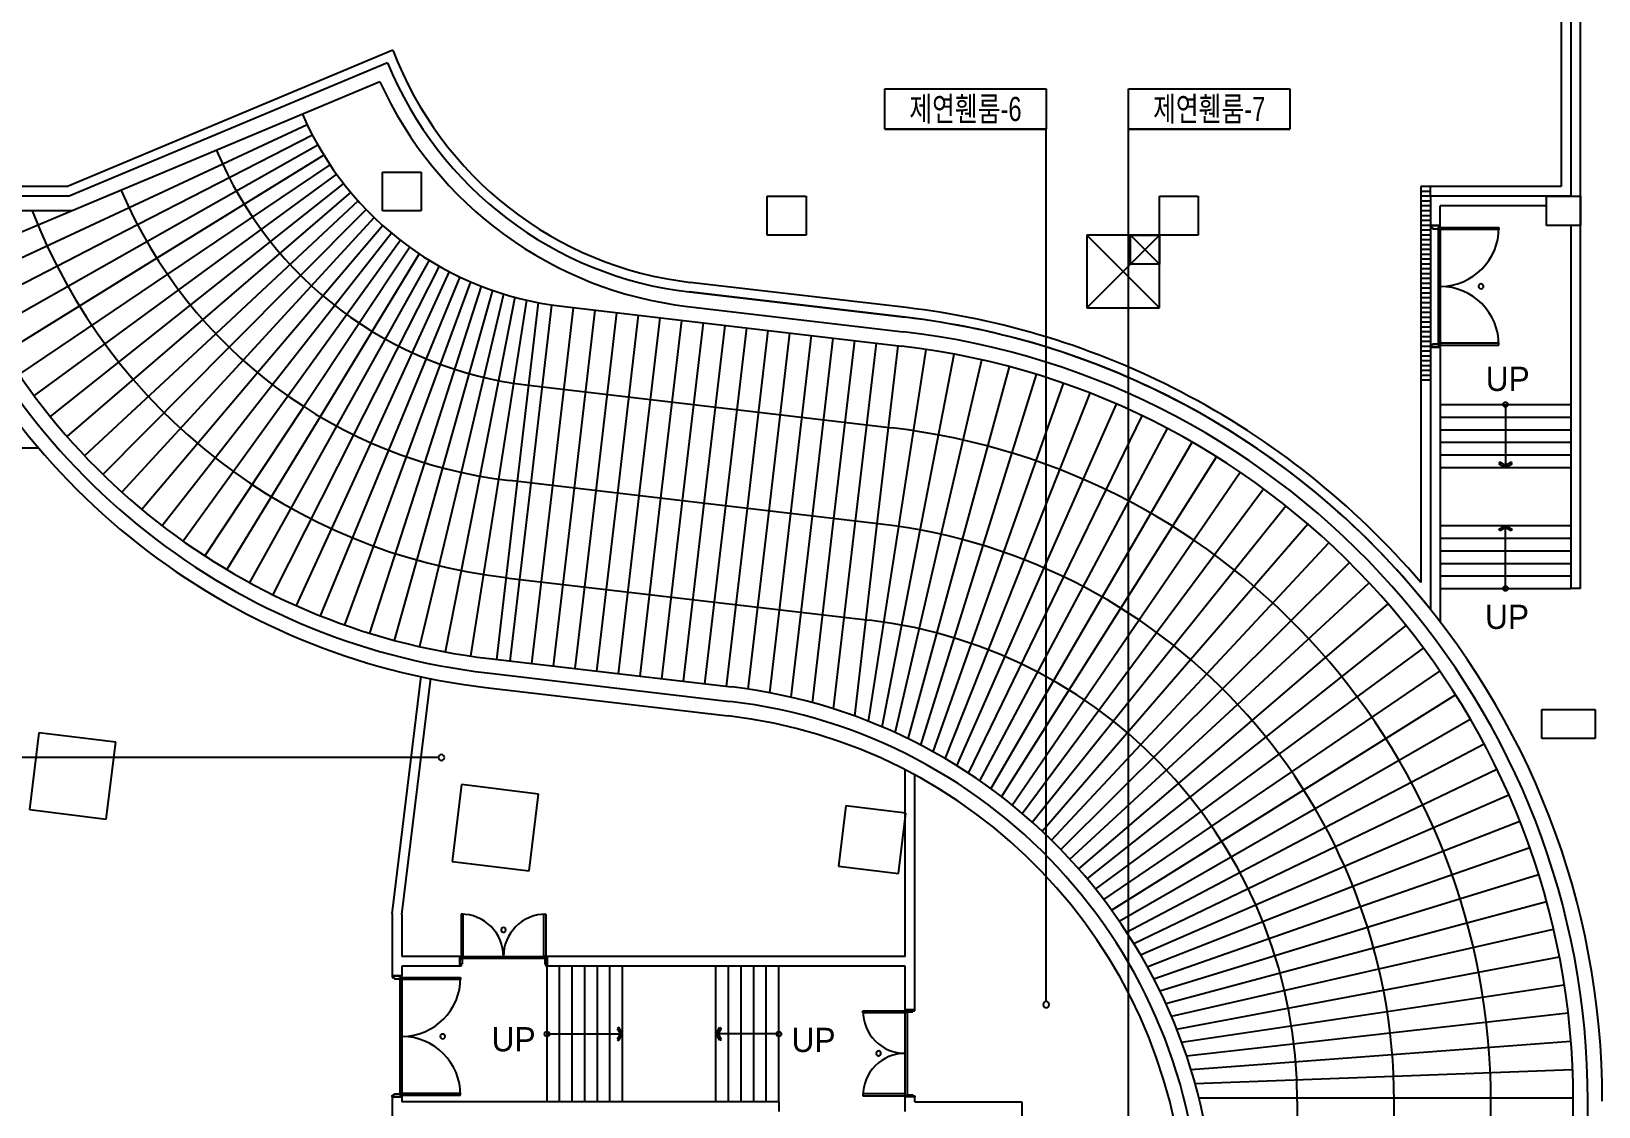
# Model space of a CAD drawing. Header units: millimetres. Extents: x -7718 to 421089, y 87466 to 341395.
# Drawn here: x 99750 to 132127, y 194709 to 216916 of the extents above; entities that cross this region are included whole.
import ezdxf
from ezdxf.enums import TextEntityAlignment as Align

# ---------------------------------------------------------------- set-up
doc = ezdxf.new("R2010")
doc.units = ezdxf.units.MM
doc.header["$LTSCALE"] = 200
doc.header["$MEASUREMENT"] = 0
for name, color, linetype in [('e-plan', 9, 'CONTINUOUS'), ('e-room-box', 7, 'CONTINUOUS'), ('e-text', 6, 'CONTINUOUS')]:
    doc.layers.add(name, color=color, linetype=linetype)
doc.styles.add('kiahn', font='HY울릉도L.TTF')
doc.styles.add('돋움', font='Dotum.ttf')

msp = doc.modelspace()

# ---------------------------------------------------------------- linework, layer by layer
at = {"layer": 'e-plan'}
for p, q in [((131753, 205409), (131753, 234109)), ((131553, 223509), (131553, 213509)), ((131553, 223509), (131553, 213509)), ((131353, 223309), (131353, 213709)), ((107220, 216529), (100494, 213709)), ((107109, 216266), (100534, 213509)), ((107109, 216266), (100534, 213509)), ((106951, 215874), (100594, 213209)), ((105448, 214987), (101769, 213271)), ((105555, 214774), (101946, 212917)), ((105669, 214566), (102138, 212570)), ((105791, 214362), (102343, 212230)), ((105919, 214162), (102561, 211900)), ((100494, 213709), (93793, 213709)), ((106055, 213967), (102792, 211578)), ((106198, 213777), (103035, 211266)), ((131353, 213709), (128453, 213709)), ((128453, 213709), (128453, 205533)), ((128653, 213509), (128653, 213709)), ((100534, 213509), (93213, 213509)), ((100534, 213509), (93486, 213509)), ((106347, 213592), (103291, 210964)), ((106503, 213413), (103558, 210672)), ((128653, 213609), (128453, 213609)), ((128653, 213509), (128453, 213509)), ((128653, 213409), (128453, 213409)), ((128653, 213509), (128653, 212909)), ((131053, 213509), (128653, 213509)), ((131553, 213509), (128653, 213509)), ((128653, 213509), (128653, 204976)), ((100594, 213209), (97495, 213209)), ((100594, 213209), (98193, 212202)), ((101769, 213271), (98415, 211708)), ((106665, 213239), (103836, 210391)), ((106833, 213070), (104125, 210122)), ((128653, 213309), (128453, 213309)), ((128653, 213209), (128453, 213209)), ((128653, 213109), (128453, 213109)), ((131053, 213309), (128853, 213309)), ((128853, 212909), (128853, 213309)), ((101946, 212917), (98657, 211223)), ((107008, 212908), (104424, 209864)), ((107188, 212751), (104733, 209619)), ((128653, 213009), (128453, 213009)), ((128653, 212909), (128453, 212909)), ((128653, 212809), (128453, 212809)), ((128853, 212909), (128653, 212909)), ((128853, 212899), (128653, 212899)), ((128653, 212899), (128653, 212864)), ((128653, 212864), (128693, 212864)), ((128693, 212864), (128693, 212836)), ((128693, 212836), (128813, 212836)), ((128813, 212864), (128813, 210433)), ((128813, 212836), (128813, 212864)), ((128813, 212864), (128853, 212864)), ((128853, 212864), (128853, 212899)), ((128853, 212864), (128853, 210433)), ((128853, 212824), (128853, 212864)), ((128853, 212864), (130068, 212864)), ((130068, 212824), (128853, 212824)), ((130068, 212864), (130068, 212824)), ((131553, 212909), (131553, 205409)), ((102138, 212570), (98917, 210749)), ((107375, 212601), (105052, 209386)), ((107566, 212458), (105379, 209165)), ((123053, 211209), (121553, 212709)), ((121553, 211209), (123053, 212709)), ((123053, 212709), (121553, 212709)), ((121553, 212709), (121553, 211209)), ((122453, 212109), (123053, 212709)), ((123053, 212109), (122453, 212709)), ((122453, 212709), (123053, 212709)), ((122453, 212109), (122453, 212709)), ((123053, 212709), (123053, 212109)), ((123053, 211209), (123053, 212709)), ((128653, 212709), (128453, 212709)), ((128653, 212609), (128453, 212609)), ((128653, 212509), (128453, 212509)), ((128653, 212409), (128453, 212409)), ((102343, 212230), (99195, 210285)), ((107763, 212321), (105714, 208958)), ((107965, 212191), (106057, 208765)), ((123053, 212109), (122453, 212109)), ((128653, 212309), (128453, 212309)), ((128653, 212209), (128453, 212209)), ((128653, 212109), (128453, 212109)), ((102561, 211900), (99492, 209832)), ((108172, 212068), (106407, 208585)), ((108384, 211953), (106764, 208419)), ((108600, 211845), (107127, 208268)), ((128653, 212009), (128453, 212009)), ((128653, 211909), (128453, 211909)), ((128653, 211809), (128453, 211809)), ((102792, 211578), (99806, 209392)), ((108821, 211745), (107496, 208131)), ((109045, 211652), (107869, 208008)), ((113340, 211533), (117799, 211011)), ((117799, 211011), (113340, 211533)), ((117822, 211210), (113363, 211732)), ((128653, 211709), (128453, 211709)), ((128653, 211609), (128453, 211609)), ((128653, 211509), (128453, 211509)), ((103035, 211266), (100138, 208965)), ((109741, 211423), (109012, 207731)), ((109979, 211364), (109399, 207668)), ((110220, 211313), (109787, 207620)), ((110074, 207586), (110505, 211264)), ((110521, 207534), (110951, 211209)), ((110706, 211237), (117728, 210415)), ((110968, 207482), (111398, 211156)), ((111415, 207429), (111845, 211104)), ((113305, 211235), (117763, 210713)), ((113305, 211235), (117763, 210713)), ((121553, 211209), (123053, 211209)), ((128653, 211409), (128453, 211409)), ((128653, 211309), (128453, 211309)), ((128653, 211209), (128453, 211209)), ((128653, 211109), (128453, 211109)), ((103291, 210964), (100485, 208551)), ((111862, 207377), (112292, 211052)), ((112309, 207324), (112739, 210999)), ((112756, 207272), (113186, 210947)), ((113202, 207220), (113633, 210895)), ((113649, 207167), (114080, 210842)), ((114096, 207115), (114527, 210790)), ((128653, 211009), (128453, 211009)), ((128653, 210909), (128453, 210909)), ((128653, 210809), (128453, 210809)), ((103558, 210672), (100849, 208151)), ((114543, 207063), (114974, 210738)), ((114990, 207010), (115421, 210685)), ((115437, 206958), (115868, 210633)), ((115884, 206906), (116315, 210581)), ((116331, 206853), (116762, 210528)), ((116778, 206801), (117208, 210476)), ((128653, 210709), (128453, 210709)), ((128653, 210609), (128453, 210609)), ((128653, 210509), (128453, 210509)), ((128693, 210461), (128813, 210461)), ((128693, 210433), (128693, 210461)), ((128813, 210461), (128813, 210433)), ((128853, 210473), (128853, 210433)), ((130068, 210473), (128853, 210473)), ((130068, 210433), (130068, 210473)), ((103836, 210391), (101228, 207766)), ((117225, 206749), (117655, 210424)), ((117669, 206691), (118236, 210347)), ((118110, 206617), (118813, 210250)), ((128653, 210409), (128453, 210409)), ((128653, 210309), (128453, 210309)), ((128653, 210209), (128453, 210209)), ((128653, 210399), (128653, 210433)), ((128653, 210433), (128693, 210433)), ((128853, 210399), (128653, 210399)), ((128653, 210389), (128653, 204976)), ((128853, 210389), (128653, 210389)), ((128813, 210433), (128853, 210433)), ((128853, 210433), (128853, 210399)), ((128853, 210433), (130068, 210433)), ((128853, 210389), (128853, 204720)), ((104125, 210122), (101622, 207397)), ((104424, 209864), (102030, 207043)), ((118548, 206526), (119386, 210130)), ((118983, 206419), (119955, 209990)), ((119413, 206296), (120517, 209828)), ((128653, 210109), (128453, 210109)), ((128653, 210009), (128453, 210009)), ((128653, 209909), (128453, 209909)), ((128653, 209809), (128453, 209809)), ((104733, 209619), (102451, 206706)), ((110020, 209606), (117530, 208727)), ((119838, 206158), (121074, 209646)), ((128653, 209709), (128453, 209709)), ((105052, 209386), (102885, 206386)), ((105379, 209165), (103331, 206083)), ((120258, 206003), (121623, 209442)), ((120672, 205833), (122164, 209219)), ((128853, 209209), (131553, 209209)), ((130203, 209209), (130203, 207909)), ((105714, 208958), (103789, 205799)), ((121079, 205647), (122696, 208975)), ((128853, 208949), (131553, 208949)), ((106057, 208765), (104257, 205532)), ((106407, 208585), (104735, 205284)), ((121479, 205447), (123219, 208712)), ((128853, 208689), (131553, 208689)), ((99902, 208309), (90922, 208309)), ((106764, 208419), (105222, 205056)), ((107127, 208268), (105718, 204846)), ((121872, 205231), (123732, 208430)), ((128853, 208429), (131553, 208429)), ((107496, 208131), (106221, 204657)), ((107869, 208008), (106732, 204487)), ((122256, 205002), (124234, 208128)), ((128853, 208169), (131553, 208169)), ((128853, 207909), (131553, 207909)), ((128853, 207909), (131553, 207909)), ((130086, 208019), (130067, 207986)), ((130067, 207986), (130203, 207909)), ((130203, 207953), (130086, 208019)), ((130319, 208019), (130203, 207953)), ((130203, 207909), (130342, 207986)), ((130342, 207986), (130319, 208019)), ((109012, 207731), (108295, 204100)), ((109399, 207668), (108825, 204013)), ((109787, 207620), (109357, 203945)), ((109643, 203911), (110074, 207586)), ((122631, 204758), (124724, 207809)), ((110090, 203859), (110521, 207534)), ((110537, 203807), (110968, 207482)), ((110984, 203754), (111415, 207429)), ((111431, 203702), (111862, 207377)), ((111878, 203650), (112309, 207324)), ((112325, 203597), (112756, 207272)), ((112772, 203545), (113202, 207220)), ((122996, 204500), (125202, 207471)), ((113219, 203493), (113649, 207167)), ((113666, 203440), (114096, 207115)), ((114113, 203388), (114543, 207063)), ((114559, 203330), (114990, 207010)), ((115004, 203255), (115437, 206958)), ((115446, 203162), (115884, 206906)), ((123352, 204229), (125667, 207115)), ((115886, 203051), (116331, 206853)), ((116324, 202922), (116778, 206801)), ((116759, 202774), (117225, 206749)), ((117044, 202666), (117669, 206691)), ((117323, 202552), (118110, 206617)), ((123698, 203944), (126119, 206742)), ((128853, 206709), (131553, 206709)), ((130067, 206631), (130203, 206709)), ((130086, 206598), (130067, 206631)), ((130203, 206664), (130086, 206598)), ((130203, 205409), (130203, 206709)), ((130203, 206709), (130342, 206631)), ((130319, 206598), (130203, 206664)), ((130342, 206631), (130319, 206598)), ((117596, 202432), (118548, 206526)), ((117863, 202305), (118983, 206419)), ((118124, 202174), (119413, 206296)), ((124033, 203647), (126556, 206353)), ((128853, 206449), (131553, 206449)), ((118379, 202037), (119838, 206158)), ((118629, 201894), (120258, 206003)), ((124356, 203338), (126979, 205948)), ((128853, 206189), (131553, 206189)), ((128853, 205929), (131553, 205929)), ((109555, 205633), (117065, 204754)), ((118872, 201747), (120672, 205833)), ((119111, 201594), (121079, 205647)), ((128853, 205669), (131553, 205669)), ((119343, 201437), (121479, 205447)), ((124668, 203017), (127386, 205527)), ((128853, 205409), (131553, 205409)), ((131753, 205409), (131553, 205409)), ((119571, 201275), (121872, 205231)), ((119793, 201109), (122256, 205002)), ((124967, 202684), (127777, 205092)), ((120010, 200938), (122631, 204758)), ((125254, 202341), (128152, 204642)), ((120221, 200762), (122996, 204500)), ((120428, 200582), (123352, 204229)), ((125528, 201987), (128509, 204178)), ((109169, 203665), (114182, 203078)), ((109204, 203963), (114217, 203376)), ((120629, 200398), (123698, 203944)), ((125788, 201623), (128849, 203702)), ((107203, 198691), (107806, 203602)), ((107403, 198679), (108002, 203559)), ((109134, 203367), (114147, 202780)), ((120826, 200209), (124033, 203647)), ((121018, 200016), (124356, 203338)), ((121204, 199818), (124668, 203017)), ((126035, 201250), (129172, 203213)), ((126268, 200867), (129475, 202712)), ((99904, 202432), (99709, 200844)), ((101492, 202237), (99904, 202432)), ((121386, 199617), (124967, 202684)), ((101297, 200649), (101492, 202237)), ((121563, 199411), (125254, 202341)), ((126486, 200477), (129760, 202201)), ((121736, 199200), (125528, 201987)), ((117802, 197809), (117802, 201665)), ((118002, 196709), (118002, 201559)), ((121903, 198985), (125788, 201623)), ((126689, 200078), (130025, 201679)), ((108638, 201359), (108443, 199771)), ((110227, 201164), (108638, 201359)), ((110032, 199576), (110227, 201164)), ((122065, 198765), (126035, 201250)), ((126878, 199672), (130271, 201148)), ((99709, 200844), (101297, 200649)), ((122223, 198541), (126268, 200867)), ((122376, 198313), (126486, 200477)), ((127051, 199260), (130497, 200607)), ((108443, 199771), (110032, 199576)), ((122523, 198080), (126689, 200078)), ((127209, 198841), (130703, 200059)), ((122666, 197842), (126878, 199672)), ((127351, 198417), (130888, 199504)), ((122803, 197599), (127051, 199260)), ((122936, 197351), (127209, 198841)), ((127477, 197987), (131052, 198942)), ((107203, 198691), (107203, 197409)), ((107403, 198679), (107403, 197809)), ((108628, 198684), (108628, 197809)), ((108668, 198684), (108628, 198684)), ((108668, 197809), (108668, 198684)), ((110338, 197809), (110338, 198684)), ((110338, 198684), (110378, 198684)), ((110378, 198684), (110378, 197809)), ((123062, 197099), (127351, 198417)), ((127587, 197554), (131195, 198374)), ((123184, 196841), (127477, 197987)), ((108603, 197809), (107403, 197809)), ((108603, 197609), (107403, 197609)), ((107403, 197609), (107403, 197409)), ((108603, 197809), (108603, 197609)), ((108603, 197609), (108603, 197809)), ((108603, 197809), (108628, 197809)), ((108628, 197609), (108603, 197609)), ((108628, 197809), (110378, 197809)), ((108628, 197809), (108628, 197769)), ((108628, 197809), (108668, 197809)), ((108628, 197769), (108648, 197769)), ((108648, 197649), (108628, 197649)), ((108628, 197649), (108628, 197609)), ((110358, 197769), (108648, 197769)), ((108648, 197769), (108648, 197649)), ((110378, 197809), (110338, 197809)), ((110378, 197769), (110358, 197769)), ((110358, 197769), (110358, 197649)), ((110358, 197649), (110378, 197649)), ((110403, 197809), (110378, 197809)), ((110378, 197809), (110378, 197769)), ((110378, 197649), (110378, 197609)), ((110378, 197609), (110403, 197609)), ((117802, 197809), (110403, 197809)), ((110403, 197809), (110403, 197609)), ((110403, 197609), (110403, 197809)), ((117802, 197609), (110403, 197609)), ((110403, 194809), (110403, 197609)), ((110663, 194809), (110663, 197609)), ((110923, 194809), (110923, 197609)), ((111183, 194809), (111183, 197609)), ((111183, 194809), (111183, 197609)), ((111443, 194809), (111443, 197609)), ((111443, 194809), (111443, 197609)), ((111703, 194809), (111703, 197609)), ((111703, 194809), (111703, 197609)), ((111963, 194809), (111963, 197609)), ((113893, 194809), (113893, 197609)), ((114153, 194809), (114153, 197609)), ((114413, 194809), (114413, 197609)), ((114673, 194809), (114673, 197609)), ((114933, 194809), (114933, 197609)), ((115193, 194809), (115193, 197609)), ((117802, 196709), (117802, 197609)), ((123300, 196579), (127587, 197554)), ((127680, 197116), (131317, 197801)), ((107203, 197409), (107403, 197409)), ((107403, 197409), (107203, 197409)), ((107203, 197409), (107203, 197374)), ((107203, 197374), (107243, 197374)), ((107243, 197374), (107243, 197346)), ((107243, 197346), (107363, 197346)), ((107363, 197374), (107363, 194943)), ((107363, 197346), (107363, 197374)), ((107363, 197374), (107403, 197374)), ((107403, 197374), (107403, 197409)), ((107403, 197374), (107403, 194943)), ((107403, 197334), (107403, 197374)), ((107403, 197374), (108618, 197374)), ((108618, 197334), (107403, 197334)), ((108618, 197374), (108618, 197334)), ((127758, 196675), (131417, 197225)), ((123409, 196311), (127680, 197116)), ((116927, 196684), (117802, 196684)), ((116927, 196644), (116927, 196684)), ((117802, 196644), (116927, 196644)), ((117802, 196709), (118002, 196709)), ((118002, 196709), (117802, 196709)), ((117802, 196709), (117802, 196684)), ((117802, 194934), (117802, 196684)), ((117802, 196684), (117842, 196684)), ((117802, 196684), (117802, 196644)), ((117842, 196684), (117842, 196664)), ((117842, 196664), (117842, 194954)), ((117842, 196664), (117962, 196664)), ((117962, 196664), (117962, 196684)), ((117962, 196684), (118002, 196684)), ((118002, 196684), (118002, 196709)), ((123513, 196038), (127758, 196675)), ((127819, 196232), (131496, 196644)), ((111885, 196348), (111852, 196325)), ((111852, 196325), (111918, 196209)), ((111963, 196209), (111885, 196348)), ((113893, 196209), (113970, 196348)), ((114003, 196325), (113937, 196209)), ((113970, 196348), (114003, 196325)), ((123611, 195760), (127819, 196232)), ((110403, 196209), (111963, 196209)), ((111918, 196209), (111852, 196092)), ((111852, 196092), (111885, 196073)), ((111885, 196073), (111963, 196209)), ((115193, 196209), (113893, 196209)), ((113970, 196073), (113893, 196209)), ((113937, 196209), (114003, 196092)), ((114003, 196092), (113970, 196073)), ((127863, 195787), (131553, 196062)), ((123703, 195477), (127863, 195787)), ((123787, 195188), (127891, 195340)), ((127891, 195340), (131588, 195477)), ((107203, 194909), (107203, 194943)), ((107203, 194943), (107243, 194943)), ((107243, 194971), (107363, 194971)), ((107243, 194943), (107243, 194971)), ((107363, 194971), (107363, 194943)), ((107363, 194943), (107403, 194943)), ((107403, 194983), (107403, 194943)), ((108618, 194983), (107403, 194983)), ((107403, 194943), (107403, 194909)), ((107403, 194943), (108618, 194943)), ((108618, 194943), (108618, 194983)), ((117802, 194974), (116927, 194974)), ((116927, 194974), (116927, 194934)), ((116927, 194934), (117802, 194934)), ((117802, 194934), (117802, 194974)), ((117802, 194909), (117802, 194934)), ((117802, 194934), (117842, 194934)), ((117842, 194934), (117842, 194954)), ((117842, 194954), (117962, 194954)), ((117962, 194954), (117962, 194934)), ((117962, 194934), (118002, 194934)), ((118002, 194934), (118002, 194909)), ((107203, 194909), (107403, 194909)), ((107203, 194909), (107203, 192962)), ((107403, 194909), (107203, 194909)), ((107403, 194909), (107403, 194809)), ((115193, 194809), (107403, 194809)), ((115193, 194809), (115193, 194609)), ((117802, 194809), (117802, 194909)), ((118002, 194909), (117802, 194909)), ((117802, 194609), (117802, 194909)), ((118002, 194909), (117802, 194909)), ((118002, 194909), (117802, 194909)), ((118002, 194909), (117802, 194909)), ((118002, 194809), (118002, 194909)), ((118002, 194809), (118002, 194909)), ((118002, 194809), (120213, 194809)), ((120213, 194809), (120213, 192959)), ((123865, 194894), (127902, 194893)), ((125903, 189063), (125903, 194822)), ((127902, 194893), (131603, 194892)), ((129903, 190323), (129903, 194822)), ((131603, 190390), (131603, 194822)), ((131903, 192309), (131903, 194822))]:
    msp.add_line(p, q, dxfattribs=at)
at = {"layer": 'e-plan', "ltscale": 0.5}
for p, q in [((107003, 214009), (107803, 214009)), ((107003, 213209), (107003, 214009)), ((107803, 214009), (107803, 213209)), ((114953, 213509), (115753, 213509)), ((114953, 212709), (114953, 213509)), ((115753, 213509), (115753, 212709)), ((123053, 213509), (123853, 213509)), ((123053, 212709), (123053, 213509)), ((123853, 213509), (123853, 212709)), ((131053, 213509), (131753, 213509)), ((131053, 212909), (131053, 213509)), ((131753, 213509), (131753, 212909)), ((107803, 213209), (107003, 213209)), ((131753, 212909), (131053, 212909)), ((115753, 212709), (114953, 212709)), ((123853, 212709), (123053, 212709)), ((130953, 202909), (132053, 202909)), ((130953, 202309), (130953, 202909)), ((132053, 202909), (132053, 202309)), ((132053, 202309), (130953, 202309)), ((116574, 200919), (116422, 199678)), ((117815, 200767), (116574, 200919)), ((117662, 199526), (117815, 200767)), ((116422, 199678), (117662, 199526))]:
    msp.add_line(p, q, dxfattribs=at)
at = {"layer": 'e-plan', "linetype": 'Continuous'}
for p, q in [((109274, 211568), (108246, 207901)), ((109506, 211491), (108627, 207808)), ((108246, 207901), (107248, 204338)), ((108627, 207808), (107769, 204209)), ((117298, 206740), (109635, 207638)), ((127902, 189702), (127902, 194822))]:
    msp.add_line(p, q, dxfattribs=at)
at = {"layer": 'e-plan'}
for centre in [(130203, 209209), (130203, 205409), (110403, 196209), (115193, 196209)]:
    msp.add_circle(centre, 50, dxfattribs=at)
for centre, radius, start, end in [((114236, 219181), 7500, 200.7022, 263.3199), ((114236, 219181), 7700, 202.2441, 263.3199), ((114236, 219181), 7700, 202.2441, 263.3199), ((114236, 219181), 8000, 204.412, 263.3199), ((111485, 217892), 6700, 203.6652, 263.3199), ((110951, 217552), 8000, 202.7524, 263.3199), ((110798, 217570), 14000, 198.1504, 263.3199), ((110798, 217570), 13700, 198.5622, 263.3199), ((110951, 217552), 12000, 201.2195, 263.3199), ((128853, 212864), 1215, 270, 0), ((110798, 217570), 14300, 200.3, 263.3199), ((128853, 210433), 1215, 0, 90), ((129698, 211649), 50, 120, 300), ((129698, 211649), 50, 300, 120), ((115903, 194822), 16500, 62.6051, 83.3201), ((115903, 194822), 16300, 0, 83.3199), ((115903, 194822), 16300, 62.6049, 83.3199), ((115902, 194822), 16000, 0, 83.3199), ((115902, 194822), 16000, 0, 83.3199), ((115902, 194822), 15700, 0, 83.3199), ((115929, 194855), 16258, 38.4991, 62.6324), ((115929, 194855), 16458, 40.4515, 62.6324), ((115902, 194822), 14000, 0, 83.3199), ((115902, 194822), 10000, 0, 83.3199), ((112903, 192152), 11300, 0, 83.3199), ((112903, 192152), 11000, 0, 83.3199), ((112903, 192152), 10700, 4.321, 83.3199), ((108628, 197809), 875, 359.9999, 90.0001), ((110378, 197809), 875, 90, 180.0002), ((109503, 198359), 50, 150, 330), ((109503, 198359), 50, 330, 150), ((107403, 197374), 1215, 270, 0), ((117802, 196684), 875, 180, 270.0002), ((107403, 194943), 1215, 0, 90), ((108248, 196159), 50, 120, 300), ((108248, 196159), 50, 300, 120), ((117802, 194934), 875, 89.9999, 180.0001), ((117252, 195809), 50, 60, 240), ((117252, 195809), 50, 240, 60)]:
    msp.add_arc(centre, radius, start, end, dxfattribs=at)
at = {"layer": 'e-plan', "linetype": 'Continuous'}
for centre, radius, start, end in [((110798, 217570), 10000, 203.1938, 263.3199), ((115902, 194822), 12000, 360, 83.3199)]:
    msp.add_arc(centre, radius, start, end, dxfattribs=at)
at = {"layer": 'e-room-box'}
for p, q in [((117380, 215730), (120714, 215730)), ((117380, 214896), (117380, 215730)), ((120714, 215730), (120714, 214896)), ((122415, 215730), (125748, 215730)), ((122415, 214896), (122415, 215730)), ((125748, 215730), (125748, 214896)), ((117380, 214896), (120714, 214896)), ((120714, 214896), (117380, 214896)), ((120714, 196879), (120714, 214896)), ((122415, 214896), (125748, 214896)), ((122415, 185775), (122415, 214896)), ((125748, 214896), (122415, 214896)), ((108159, 201919), (74273, 201919))]:
    msp.add_line(p, q, dxfattribs=at)
for centre, start, end in [((108222, 201919), 0, 180), ((108222, 201919), 180, 0), ((120714, 196817), 90, 270), ((120714, 196817), 270, 90)]:
    msp.add_arc(centre, 62.5, start, end, dxfattribs=at)

# ---------------------------------------------------------------- texts
at = {"layer": 'e-plan', "style": 'kiahn'}
for p in [(130249, 209489), (130235, 204574), (109713, 195851), (115909, 195837)]:
    msp.add_text('UP', height=500, dxfattribs=at).set_placement(p, align=Align.CENTER)
at = {"layer": 'e-text', "style": '돋움', "width": 0.75}
for s, p in [('제연휀룸-6', (119047, 215313)), ('제연휀룸-7', (124082, 215313))]:
    msp.add_text(s, height=500, dxfattribs=at).set_placement(p, align=Align.MIDDLE_CENTER)

doc.saveas('drawing.dxf')
